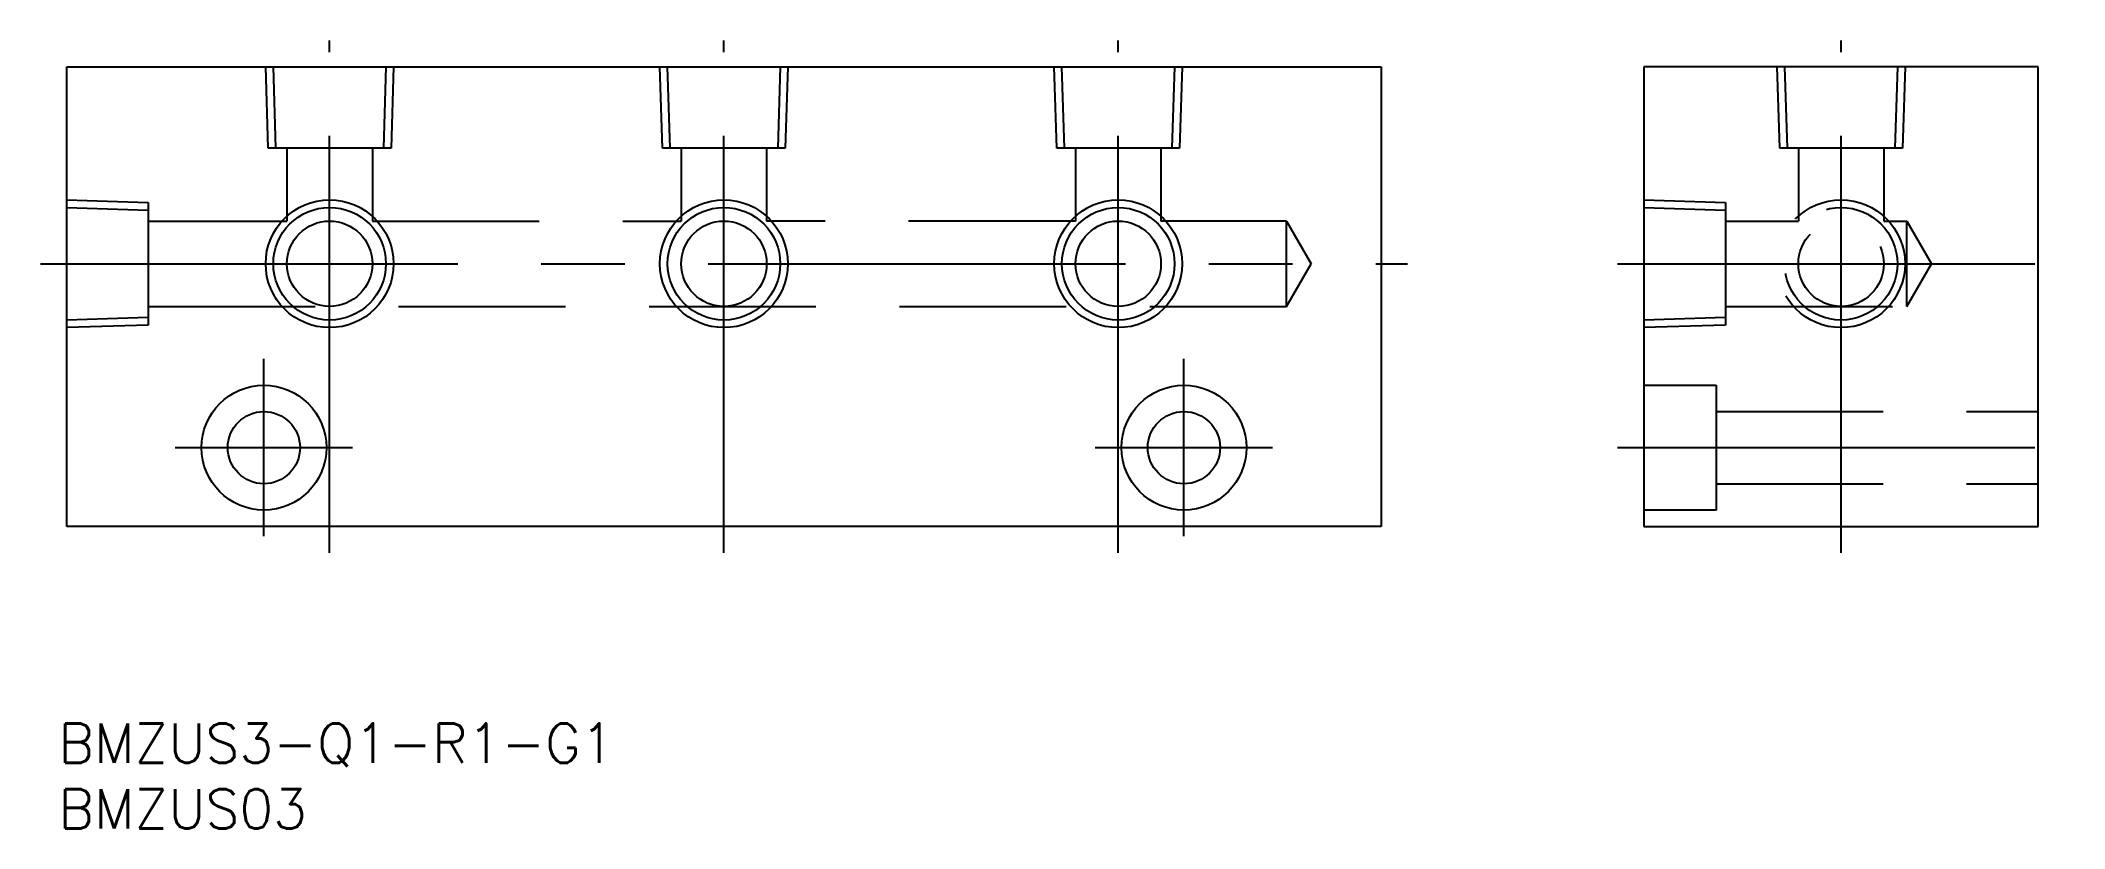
# Model space of a CAD drawing. Extents: x -2 to 152, y -23 to 37.
import ezdxf

# ---------------------------------------------------------------- set-up
doc = ezdxf.new("R2010")
doc.units = 0
doc.linetypes.add('CENTER', pattern=[50.8, 31.75, -6.35, 6.35, -6.35])
doc.linetypes.add('DASHED', pattern=[19.05, 12.7, -6.35])
doc.layers.get('0').update_dxf_attribs({"linetype": 'CONTINUOUS'})
doc.layers.add('CENTER', color=1, linetype='CONTINUOUS')
doc.styles.get("Standard").update_dxf_attribs({"font": 'txt.shx', "height": 3, "bigfont": 'bigfont.shx'})

# ---------------------------------------------------------------- blocks, each defined once
blk = doc.blocks.new('*U2')
at = {"color": 7, "linetype": 'CONTINUOUS'}
blk.add_text('BMZUS3-Q1-R1-G1', height=3, dxfattribs=at).set_placement((-0.625, -18))
blk = doc.blocks.new('*U3')
at = {"color": 7, "linetype": 'CONTINUOUS'}
blk.add_text('BMZUS03', height=3, dxfattribs=at).set_placement((-0.625, -23))

msp = doc.modelspace()

# ---------------------------------------------------------------- linework, layer by layer
at = {"color": 7, "linetype": 'CONTINUOUS'}
for p, q in [((0, 0), (0, 35)), ((0, 35), (100, 35)), ((100, 35), (100, 0)), ((150, 35), (120, 35)), ((120, 35), (120, 0)), ((150, 0), (150, 35)), ((100, 0), (0, 0)), ((120, 0), (150, 0))]:
    msp.add_line(p, q, dxfattribs=at)
at = {"color": 3, "linetype": 'DASHED'}
for p, q in [((15.32975, 28.8), (15.136, 35)), ((15.91075, 28.8), (15.717, 35)), ((24.283, 35), (24.08925, 28.8)), ((24.864, 35), (24.67025, 28.8)), ((45.32975, 28.8), (45.136, 35)), ((45.91075, 28.8), (45.717, 35)), ((54.283, 35), (54.08925, 28.8)), ((54.864, 35), (54.67025, 28.8)), ((75.32975, 28.8), (75.136, 35)), ((75.91075, 28.8), (75.717, 35)), ((84.283, 35), (84.08925, 28.8)), ((84.864, 35), (84.67025, 28.8)), ((130.32975, 28.8), (130.136, 35)), ((130.91075, 28.8), (130.717, 35)), ((139.283, 35), (139.08925, 28.8)), ((139.864, 35), (139.67025, 28.8)), ((24.67025, 28.8), (15.32975, 28.8)), ((16.75, 28.8), (16.75, 23.25)), ((23.25, 28.8), (23.25, 23.25)), ((54.67025, 28.8), (45.32975, 28.8)), ((46.75, 28.8), (46.75, 23.25)), ((53.25, 28.8), (53.25, 23.25)), ((84.67025, 28.8), (75.32975, 28.8)), ((76.75, 28.8), (76.75, 23.25)), ((83.25, 28.8), (83.25, 23.25)), ((139.67025, 28.8), (130.32975, 28.8)), ((131.75, 28.8), (131.75, 23.25)), ((138.25, 28.8), (138.25, 23.25)), ((0, 24.864), (6.2, 24.67025)), ((6.2, 24.67025), (6.2, 15.32975)), ((120, 24.864), (126.2, 24.67025)), ((126.2, 24.67025), (126.2, 15.32975)), ((0, 24.283), (6.2, 24.08925)), ((6.2, 23.25), (16.75, 23.25)), ((23.25, 23.25), (46.75, 23.25)), ((76.75, 23.25), (53.25, 23.25)), ((92.8, 23.25), (83.25, 23.25)), ((92.8, 16.75), (92.8, 23.25)), ((92.8, 23.25), (94.67639, 20)), ((120, 24.283), (126.2, 24.08925)), ((126.2, 23.25), (131.75, 23.25)), ((138.25, 23.25), (140, 23.25)), ((140, 16.75), (140, 23.25)), ((140, 23.25), (141.87639, 20)), ((92.8, 16.75), (94.67639, 20)), ((140, 16.75), (141.87639, 20)), ((6.2, 15.91075), (0, 15.717)), ((6.2, 16.75), (92.8, 16.75)), ((126.2, 15.91075), (120, 15.717)), ((126.2, 16.75), (140, 16.75)), ((6.2, 15.32975), (0, 15.136)), ((126.2, 15.32975), (120, 15.136)), ((120, 10.75), (125.5, 10.75)), ((125.5, 10.75), (125.5, 1.25)), ((125.5, 8.75), (150, 8.75)), ((125.5, 3.25), (150, 3.25)), ((125.5, 1.25), (120, 1.25))]:
    msp.add_line(p, q, dxfattribs=at)
at = {"color": 3, "linetype": 'CONTINUOUS'}
for centre in [(20, 20), (50, 20), (80, 20)]:
    msp.add_circle(centre, 4.864, dxfattribs=at)
at = {"color": 3, "linetype": 'DASHED'}
for radius in [4.864, 4.283, 3.25]:
    msp.add_circle((135, 20), radius, dxfattribs=at)
at = {"color": 7, "linetype": 'CONTINUOUS'}
for centre, radius in [((20, 20), 4.283), ((20, 20), 3.25), ((50, 20), 4.283), ((50, 20), 3.25), ((80, 20), 4.283), ((80, 20), 3.25), ((15, 6), 4.75), ((85, 6), 4.75), ((15, 6), 2.75), ((85, 6), 2.75)]:
    msp.add_circle(centre, radius, dxfattribs=at)
at = {"layer": 'CENTER', "color": 1, "linetype": 'CENTER'}
for p, q in [((20, -2), (20, 37)), ((50, -2), (50, 37)), ((80, -2), (80, 37)), ((135, -2), (135, 37)), ((-2, 20), (102, 20)), ((118, 20), (152, 20)), ((15, -0.75), (15, 12.75)), ((85, -0.75), (85, 12.75)), ((8.25, 6), (21.75, 6)), ((78.25, 6), (91.75, 6)), ((118, 6), (152, 6))]:
    msp.add_line(p, q, dxfattribs=at)

# ---------------------------------------------------------------- block references
at = {"color": 7, "linetype": 'CONTINUOUS'}
for name in ['*U2', '*U3']:
    msp.add_blockref(name, (0, 0), dxfattribs=at)

doc.saveas('drawing.dxf')
